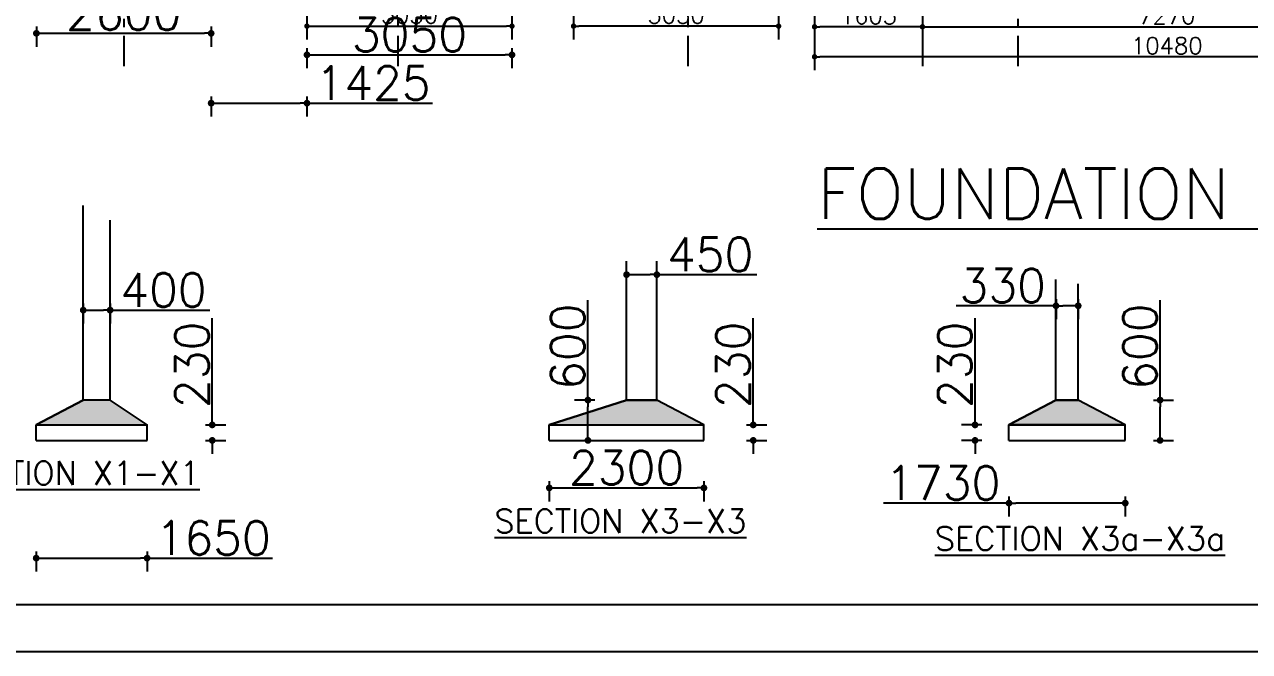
# Model space of a CAD drawing. Extents: x -200722 to 834823, y -494970 to 88783.
# Drawn here: x 235357 to 253580, y -18416 to -9091 of the extents above; entities that cross this region are included whole.
import ezdxf

# ---------------------------------------------------------------- set-up
doc = ezdxf.new("R2010")
doc.units = 0
doc.header["$LTSCALE"] = 100
doc.header["$MEASUREMENT"] = 0
doc.header["$PDMODE"] = 34
doc.linetypes.add('ACAD_ISO04W100', pattern=[30, 24, -3, 0, -3])
doc.linetypes.add('CL', pattern=[3.25, 2.5, -0.25, 0.25, -0.25])
doc.layers.get('0').update_dxf_attribs({"linetype": 'CONTINUOUS'})
doc.layers.get('DEFPOINTS').update_dxf_attribs({"linetype": 'CONTINUOUS'})
doc.layers.add('9_TITLE TEXT', color=7, linetype='CONTINUOUS', lineweight=20)
for name, color, linetype in [('A-Grid', 5, 'ACAD_ISO04W100'), ('BEAM', 4, 'CONTINUOUS'), ('TEXT', 2, 'CONTINUOUS')]:
    doc.layers.add(name, color=color, linetype=linetype)
doc.styles.add('ROMANS', font='romans.shx')
doc.styles.get("Standard").update_dxf_attribs({"font": 'simplex.shx'})
doc.dimstyles.new('01 S.K', dxfattribs={"dimtxt": 230, "dimasz": 100, "dimexe": 200, "dimexo": 100, "dimgap": 50, "dimtad": 1, "dimdec": 0, "dimzin": 0, "dimdsep": 46, "dimtxsty": 'Standard', "dimblk": 'DOT', "dimcen": 0.09, "dimclrd": 4, "dimclre": 4, "dimclrt": 4, "dimadec": 0, "dimazin": 0, "dimtfac": 1, "dimtdec": 0, "dimtofl": 0, "dimtmove": 0, "dimatfit": 3, "dimfxl": 2, "dimtolj": 1, "dimtzin": 0, "dimarcsym": 1})
doc.dimstyles.new('STANDARD$0', dxfattribs={"dimtxt": 2.5, "dimasz": 2.5, "dimexe": 2, "dimexo": 0.7, "dimgap": 0.9, "dimtad": 1, "dimdec": 0, "dimdsep": 46, "dimtxsty": 'ROMANS', "dimcen": 0.09, "dimclrd": 4, "dimclre": 4, "dimclrt": 3, "dimadec": 0, "dimazin": 0, "dimtfac": 1, "dimtdec": 0, "dimtmove": 0, "dimatfit": 3, "dimfxl": 1, "dimtolj": 1, "dimtzin": 0, "dimarcsym": 0})

# ---------------------------------------------------------------- blocks, each defined once
blk = doc.blocks.new('DOT')
at = {"color": 0, "linetype": 'ByBlock'}
blk.add_line((-0.5, 0), (-1, 0), dxfattribs=at)
at = {"color": 0, "linetype": 'ByBlock', "const_width": 0.5}
blk.add_lwpolyline([(-0.25, 0, 1), (0.25, 0, 1)], format="xyb", close=True, dxfattribs=at)
blk = doc.blocks.new('*D419')
at = {"layer": 'BEAM', "color": 0, "lineweight": -2, "transparency": 16777216}
for p, q in [((247110, -8723), (247110, -9325)), ((248715, -8723), (248715, -9325)), ((248635, -9125), (247190, -9125))]:
    blk.add_line(p, q, dxfattribs=at)
at = {"layer": 'DEFPOINTS', "color": 0, "lineweight": -3, "transparency": 16777216}
for p in [(247110, -8603, 7447), (248715, -8603, 7447), (247110, -9125)]:
    blk.add_point(p, dxfattribs=at)
at = {"layer": 'BEAM', "color": 0, "lineweight": -2, "transparency": 16777216, "xscale": 80, "yscale": 80, "zscale": 80, "rotation": 180}
blk.add_blockref('DOT', (247110, -9125), dxfattribs=at)
at = {"layer": 'BEAM', "color": 0, "lineweight": -2, "transparency": 16777216, "xscale": 80, "yscale": 80, "zscale": 80}
blk.add_blockref('DOT', (248715, -9125), dxfattribs=at)
at = {"layer": 'BEAM', "color": 0, "transparency": 16777216, "insert": (247912, -8961), "char_height": 248, "attachment_point": 5}
blk.add_mtext('\\A1;1605', dxfattribs=at)
blk = doc.blocks.new('_DOT')
at = {"color": 0, "linetype": 'ByBlock'}
blk.add_line((-0.5, 0), (-1, 0), dxfattribs=at)
at = {"color": 0, "linetype": 'ByBlock', "const_width": 0.5}
blk.add_lwpolyline([(-0.25, 0, 1), (0.25, 0, 1)], format="xyb", close=True, dxfattribs=at)
blk = doc.blocks.new('*D420')
at = {"layer": 'BEAM', "color": 0, "lineweight": -2, "transparency": 16777216}
for p, q in [((248715, -8723), (248715, -9325)), ((255985, -8723), (255985, -9325)), ((248795, -9125), (255905, -9125))]:
    blk.add_line(p, q, dxfattribs=at)
at = {"layer": 'DEFPOINTS', "color": 0, "lineweight": -3, "transparency": 16777216}
for p in [(248715, -8603, 7447), (255985, -8603, 7447), (255985, -9125)]:
    blk.add_point(p, dxfattribs=at)
at = {"layer": 'BEAM', "color": 0, "lineweight": -2, "transparency": 16777216, "xscale": 80, "yscale": 80, "zscale": 80, "rotation": 180}
blk.add_blockref('DOT', (248715, -9125), dxfattribs=at)
at = {"layer": 'BEAM', "color": 0, "lineweight": -2, "transparency": 16777216, "xscale": 80, "yscale": 80, "zscale": 80}
blk.add_blockref('DOT', (255985, -9125), dxfattribs=at)
at = {"layer": 'BEAM', "color": 0, "transparency": 16777216, "insert": (252350, -8961), "char_height": 248, "attachment_point": 5}
blk.add_mtext('\\A1;7270', dxfattribs=at)
blk = doc.blocks.new('*D422')
at = {"layer": 'BEAM', "color": 0, "lineweight": -2, "transparency": 16777216}
for p, q in [((247110, -8723), (247110, -9771)), ((257590, -8723), (257590, -9771)), ((257510, -9571), (247190, -9571))]:
    blk.add_line(p, q, dxfattribs=at)
at = {"layer": 'DEFPOINTS', "color": 0, "lineweight": -3, "transparency": 16777216}
for p in [(247110, -8603, 7447), (257590, -8603, 7447), (247110, -9571)]:
    blk.add_point(p, dxfattribs=at)
at = {"layer": 'BEAM', "color": 0, "lineweight": -2, "transparency": 16777216, "xscale": 80, "yscale": 80, "zscale": 80, "rotation": 180}
blk.add_blockref('DOT', (247110, -9571), dxfattribs=at)
at = {"layer": 'BEAM', "color": 0, "lineweight": -2, "transparency": 16777216, "xscale": 80, "yscale": 80, "zscale": 80}
blk.add_blockref('DOT', (257590, -9571), dxfattribs=at)
at = {"layer": 'BEAM', "color": 0, "transparency": 16777216, "insert": (252350, -9407), "char_height": 248, "attachment_point": 5}
blk.add_mtext('\\A1;10480', dxfattribs=at)
blk = doc.blocks.new('*D604')
at = {"layer": 'BEAM', "color": 0, "lineweight": -2, "transparency": 16777216}
for p, q in [((239559, -8223), (239559, -9315)), ((242609, -8223), (242609, -9315)), ((239639, -9115), (242529, -9115))]:
    blk.add_line(p, q, dxfattribs=at)
at = {"layer": 'DEFPOINTS', "color": 0, "lineweight": -3, "transparency": 16777216}
for p in [(239559, -8103, 7447), (242609, -8103, 7447), (242609, -9115)]:
    blk.add_point(p, dxfattribs=at)
at = {"layer": 'BEAM', "color": 0, "lineweight": -2, "transparency": 16777216, "xscale": 80, "yscale": 80, "zscale": 80, "rotation": 180}
blk.add_blockref('DOT', (239559, -9115), dxfattribs=at)
at = {"layer": 'BEAM', "color": 0, "lineweight": -2, "transparency": 16777216, "xscale": 80, "yscale": 80, "zscale": 80}
blk.add_blockref('DOT', (242609, -9115), dxfattribs=at)
at = {"layer": 'BEAM', "color": 0, "transparency": 16777216, "insert": (241084, -8951), "char_height": 248, "attachment_point": 5}
blk.add_mtext('\\A1;3050', dxfattribs=at)
blk = doc.blocks.new('*D608')
at = {"layer": 'BEAM', "color": 0, "lineweight": -2, "transparency": 16777216}
for p, q in [((243525, -8223), (243525, -9315)), ((246575, -8223), (246575, -9315)), ((246495, -9115), (243605, -9115))]:
    blk.add_line(p, q, dxfattribs=at)
at = {"layer": 'DEFPOINTS', "color": 0, "lineweight": -3, "transparency": 16777216}
for p in [(243525, -8103, 7447), (246575, -8103, 7447), (243525, -9115)]:
    blk.add_point(p, dxfattribs=at)
at = {"layer": 'BEAM', "color": 0, "lineweight": -2, "transparency": 16777216, "xscale": 80, "yscale": 80, "zscale": 80, "rotation": 180}
blk.add_blockref('DOT', (243525, -9115), dxfattribs=at)
at = {"layer": 'BEAM', "color": 0, "lineweight": -2, "transparency": 16777216, "xscale": 80, "yscale": 80, "zscale": 80}
blk.add_blockref('DOT', (246575, -9115), dxfattribs=at)
at = {"layer": 'BEAM', "color": 0, "transparency": 16777216, "insert": (245050, -8951), "char_height": 248, "attachment_point": 5}
blk.add_mtext('\\A1;3050', dxfattribs=at)
blk = doc.blocks.new('*D2919')
at = {"color": 4, "lineweight": -2, "ltscale": 0.4, "transparency": 16777216}
for p, q in [((238150, -14946), (238150, -13460)), ((238050, -15046), (238350, -15046)), ((238050, -15276), (238350, -15276)), ((238150, -15376), (238150, -15476))]:
    blk.add_line(p, q, dxfattribs=at)
at = {"layer": 'DEFPOINTS', "color": 0, "lineweight": -3, "ltscale": 0.4, "transparency": 16777216}
for p in [(237181, -15046), (238150, -15046), (237181, -15276)]:
    blk.add_point(p, dxfattribs=at)
at = {"color": 4, "lineweight": -2, "ltscale": 0.4, "transparency": 16777216, "xscale": 100, "yscale": 100, "zscale": 100}
for p, rotation in [((238150, -15046), 270), ((238150, -15276), 90)]:
    blk.add_blockref('_DOT', p, dxfattribs=dict(at, rotation=rotation))
at = {"color": 4, "lineweight": -3, "ltscale": 0.4, "transparency": 16777216, "insert": (237850, -14153), "char_height": 500, "attachment_point": 5, "rotation": 90}
blk.add_mtext('\\A1;230', dxfattribs=at)
blk = doc.blocks.new('*D2920')
at = {"color": 4, "lineweight": -2, "ltscale": 0.4, "transparency": 16777216}
for p, q in [((235531, -16927), (235531, -17227)), ((237181, -16927), (237181, -17227)), ((235631, -17027), (237081, -17027)), ((237181, -17027), (239047, -17027))]:
    blk.add_line(p, q, dxfattribs=at)
at = {"layer": 'DEFPOINTS', "color": 0, "lineweight": -3, "ltscale": 0.4, "transparency": 16777216}
for p in [(235531, -15276), (237181, -15276), (237181, -17027)]:
    blk.add_point(p, dxfattribs=at)
at = {"color": 4, "lineweight": -2, "ltscale": 0.4, "transparency": 16777216, "xscale": 100, "yscale": 100, "zscale": 100, "rotation": 180}
blk.add_blockref('_DOT', (235531, -17027), dxfattribs=at)
at = {"color": 4, "lineweight": -2, "ltscale": 0.4, "transparency": 16777216, "xscale": 100, "yscale": 100, "zscale": 100}
blk.add_blockref('_DOT', (237181, -17027), dxfattribs=at)
at = {"color": 4, "lineweight": -3, "ltscale": 0.4, "transparency": 16777216, "insert": (238164, -16727), "char_height": 500, "attachment_point": 5}
blk.add_mtext('\\A1;1650', dxfattribs=at)
blk = doc.blocks.new('*D2921')
at = {"color": 4, "lineweight": -2, "ltscale": 0.4, "transparency": 16777216}
for p, q in [((234505, -14676), (234505, -13190)), ((234605, -14676), (234305, -14676)), ((234505, -15176), (234505, -14776)), ((234605, -15276), (234305, -15276))]:
    blk.add_line(p, q, dxfattribs=at)
at = {"layer": 'DEFPOINTS', "color": 0, "lineweight": -3, "ltscale": 0.4, "transparency": 16777216}
for p in [(234505, -14676), (236231, -14676), (235531, -15276)]:
    blk.add_point(p, dxfattribs=at)
at = {"color": 4, "lineweight": -2, "ltscale": 0.4, "transparency": 16777216, "xscale": 100, "yscale": 100, "zscale": 100}
for p, rotation in [((234505, -14676), 90), ((234505, -15276), 270)]:
    blk.add_blockref('_DOT', p, dxfattribs=dict(at, rotation=rotation))
at = {"color": 4, "lineweight": -3, "ltscale": 0.4, "transparency": 16777216, "insert": (234205, -13883), "char_height": 500, "attachment_point": 5, "rotation": 90}
blk.add_mtext('\\A1;600', dxfattribs=at)
blk = doc.blocks.new('*D2922')
at = {"color": 4, "lineweight": -2, "ltscale": 0.4, "transparency": 16777216}
for p, q in [((236231, -13239), (236231, -13539)), ((236631, -13239), (236631, -13539)), ((236331, -13339), (236531, -13339)), ((236631, -13339), (238116, -13339))]:
    blk.add_line(p, q, dxfattribs=at)
at = {"layer": 'DEFPOINTS', "color": 0, "lineweight": -3, "ltscale": 0.4, "transparency": 16777216}
for p in [(236231, -12750), (236631, -12750), (236631, -13339)]:
    blk.add_point(p, dxfattribs=at)
at = {"color": 4, "lineweight": -2, "ltscale": 0.4, "transparency": 16777216, "xscale": 100, "yscale": 100, "zscale": 100, "rotation": 180}
blk.add_blockref('_DOT', (236231, -13339), dxfattribs=at)
at = {"color": 4, "lineweight": -2, "ltscale": 0.4, "transparency": 16777216, "xscale": 100, "yscale": 100, "zscale": 100}
blk.add_blockref('_DOT', (236631, -13339), dxfattribs=at)
at = {"color": 4, "lineweight": -3, "ltscale": 0.4, "transparency": 16777216, "insert": (237424, -13039), "char_height": 500, "attachment_point": 5}
blk.add_mtext('\\A1;400', dxfattribs=at)
blk = doc.blocks.new('*D2923')
at = {"color": 4, "lineweight": -2, "ltscale": 0.4, "transparency": 16777216}
for p, q in [((243164, -15883), (243164, -16183)), ((243264, -15983), (245364, -15983)), ((245464, -15883), (245464, -16183))]:
    blk.add_line(p, q, dxfattribs=at)
at = {"layer": 'DEFPOINTS', "color": 0, "lineweight": -3, "ltscale": 0.4, "transparency": 16777216}
for p in [(243164, -15276), (245464, -15276), (245464, -15983)]:
    blk.add_point(p, dxfattribs=at)
at = {"color": 4, "lineweight": -2, "ltscale": 0.4, "transparency": 16777216, "xscale": 100, "yscale": 100, "zscale": 100, "rotation": 180}
blk.add_blockref('_DOT', (243164, -15983), dxfattribs=at)
at = {"color": 4, "lineweight": -2, "ltscale": 0.4, "transparency": 16777216, "xscale": 100, "yscale": 100, "zscale": 100}
blk.add_blockref('_DOT', (245464, -15983), dxfattribs=at)
at = {"color": 4, "lineweight": -3, "ltscale": 0.4, "transparency": 16777216, "insert": (244314, -15683), "char_height": 500, "attachment_point": 5}
blk.add_mtext('\\A1;2300', dxfattribs=at)
blk = doc.blocks.new('*D2924')
at = {"color": 4, "lineweight": -2, "ltscale": 0.4, "transparency": 16777216}
for p, q in [((246198, -14946), (246198, -13460)), ((246098, -15046), (246398, -15046)), ((246098, -15276), (246398, -15276)), ((246198, -15376), (246198, -15476))]:
    blk.add_line(p, q, dxfattribs=at)
at = {"layer": 'DEFPOINTS', "color": 0, "lineweight": -3, "ltscale": 0.4, "transparency": 16777216}
for p in [(245464, -15046), (246198, -15046), (245464, -15276)]:
    blk.add_point(p, dxfattribs=at)
at = {"color": 4, "lineweight": -2, "ltscale": 0.4, "transparency": 16777216, "xscale": 100, "yscale": 100, "zscale": 100}
for p, rotation in [((246198, -15046), 270), ((246198, -15276), 90)]:
    blk.add_blockref('_DOT', p, dxfattribs=dict(at, rotation=rotation))
at = {"color": 4, "lineweight": -3, "ltscale": 0.4, "transparency": 16777216, "insert": (245898, -14153), "char_height": 500, "attachment_point": 5, "rotation": 90}
blk.add_mtext('\\A1;230', dxfattribs=at)
blk = doc.blocks.new('*D2925')
at = {"color": 4, "lineweight": -2, "ltscale": 0.4, "transparency": 16777216}
for p, q in [((243739, -14676), (243739, -13190)), ((243839, -14676), (243539, -14676)), ((243739, -15176), (243739, -14776)), ((243639, -15276), (243939, -15276))]:
    blk.add_line(p, q, dxfattribs=at)
at = {"layer": 'DEFPOINTS', "color": 0, "lineweight": -3, "ltscale": 0.4, "transparency": 16777216}
for p in [(243739, -14676), (244314, -14676), (243164, -15276)]:
    blk.add_point(p, dxfattribs=at)
at = {"color": 4, "lineweight": -2, "ltscale": 0.4, "transparency": 16777216, "xscale": 100, "yscale": 100, "zscale": 100}
for p, rotation in [((243739, -14676), 90), ((243739, -15276), 270)]:
    blk.add_blockref('_DOT', p, dxfattribs=dict(at, rotation=rotation))
at = {"color": 4, "lineweight": -3, "ltscale": 0.4, "transparency": 16777216, "insert": (243439, -13883), "char_height": 500, "attachment_point": 5, "rotation": 90}
blk.add_mtext('\\A1;600', dxfattribs=at)
blk = doc.blocks.new('*D2926')
at = {"color": 4, "lineweight": -2, "ltscale": 0.4, "transparency": 16777216}
for p, q in [((244314, -12911), (244314, -12611)), ((244764, -12911), (244764, -12611)), ((244414, -12811), (244664, -12811)), ((244764, -12811), (246250, -12811))]:
    blk.add_line(p, q, dxfattribs=at)
at = {"layer": 'DEFPOINTS', "color": 0, "lineweight": -3, "ltscale": 0.4, "transparency": 16777216}
for p in [(244764, -12811), (244314, -13750), (244764, -13743)]:
    blk.add_point(p, dxfattribs=at)
at = {"color": 4, "lineweight": -2, "ltscale": 0.4, "transparency": 16777216, "xscale": 100, "yscale": 100, "zscale": 100, "rotation": 180}
blk.add_blockref('_DOT', (244314, -12811), dxfattribs=at)
at = {"color": 4, "lineweight": -2, "ltscale": 0.4, "transparency": 16777216, "xscale": 100, "yscale": 100, "zscale": 100}
blk.add_blockref('_DOT', (244764, -12811), dxfattribs=at)
at = {"color": 4, "lineweight": -3, "ltscale": 0.4, "transparency": 16777216, "insert": (245557, -12511), "char_height": 500, "attachment_point": 5}
blk.add_mtext('\\A1;450', dxfattribs=at)
blk = doc.blocks.new('*D2927')
at = {"color": 4, "lineweight": -2, "ltscale": 0.4, "transparency": 16777216}
for p, q in [((249497, -14946), (249497, -13460)), ((249597, -15046), (249297, -15046)), ((249597, -15276), (249297, -15276)), ((249497, -15376), (249497, -15476))]:
    blk.add_line(p, q, dxfattribs=at)
at = {"layer": 'DEFPOINTS', "color": 0, "lineweight": -3, "ltscale": 0.4, "transparency": 16777216}
for p in [(249497, -15046), (250002, -15046), (250002, -15276)]:
    blk.add_point(p, dxfattribs=at)
at = {"color": 4, "lineweight": -2, "ltscale": 0.4, "transparency": 16777216, "xscale": 100, "yscale": 100, "zscale": 100}
for p, rotation in [((249497, -15046), 270), ((249497, -15276), 90)]:
    blk.add_blockref('_DOT', p, dxfattribs=dict(at, rotation=rotation))
at = {"color": 4, "lineweight": -3, "ltscale": 0.4, "transparency": 16777216, "insert": (249197, -14153), "char_height": 500, "attachment_point": 5, "rotation": 90}
blk.add_mtext('\\A1;230', dxfattribs=at)
blk = doc.blocks.new('*D2928')
at = {"color": 4, "lineweight": -2, "ltscale": 0.4, "transparency": 16777216}
for p, q in [((252250, -14676), (252250, -13190)), ((252150, -14676), (252450, -14676)), ((252250, -15176), (252250, -14776)), ((252150, -15276), (252450, -15276))]:
    blk.add_line(p, q, dxfattribs=at)
at = {"layer": 'DEFPOINTS', "color": 0, "lineweight": -3, "ltscale": 0.4, "transparency": 16777216}
for p in [(251032, -14676), (252250, -14676), (251732, -15276)]:
    blk.add_point(p, dxfattribs=at)
at = {"color": 4, "lineweight": -2, "ltscale": 0.4, "transparency": 16777216, "xscale": 100, "yscale": 100, "zscale": 100}
for p, rotation in [((252250, -14676), 90), ((252250, -15276), 270)]:
    blk.add_blockref('_DOT', p, dxfattribs=dict(at, rotation=rotation))
at = {"color": 4, "lineweight": -3, "ltscale": 0.4, "transparency": 16777216, "insert": (251950, -13883), "char_height": 500, "attachment_point": 5, "rotation": 90}
blk.add_mtext('\\A1;600', dxfattribs=at)
blk = doc.blocks.new('*D2929')
at = {"color": 4, "lineweight": -2, "ltscale": 0.4, "transparency": 16777216}
for p, q in [((250002, -16209), (248135, -16209)), ((250002, -16109), (250002, -16409)), ((251632, -16209), (250102, -16209)), ((251732, -16109), (251732, -16409))]:
    blk.add_line(p, q, dxfattribs=at)
at = {"layer": 'DEFPOINTS', "color": 0, "lineweight": -3, "ltscale": 0.4, "transparency": 16777216}
for p in [(250002, -15276), (251732, -15276), (250002, -16209)]:
    blk.add_point(p, dxfattribs=at)
at = {"color": 4, "lineweight": -2, "ltscale": 0.4, "transparency": 16777216, "xscale": 100, "yscale": 100, "zscale": 100, "rotation": 180}
blk.add_blockref('_DOT', (250002, -16209), dxfattribs=at)
at = {"color": 4, "lineweight": -2, "ltscale": 0.4, "transparency": 16777216, "xscale": 100, "yscale": 100, "zscale": 100}
blk.add_blockref('_DOT', (251732, -16209), dxfattribs=at)
at = {"color": 4, "lineweight": -3, "ltscale": 0.4, "transparency": 16777216, "insert": (249018, -15909), "char_height": 500, "attachment_point": 5}
blk.add_mtext('\\A1;1730', dxfattribs=at)
blk = doc.blocks.new('*D2930')
at = {"color": 4, "lineweight": -2, "ltscale": 0.4, "transparency": 16777216}
for p, q in [((250702, -13274), (249216, -13274)), ((250702, -13174), (250702, -13474)), ((250932, -13274), (250802, -13274)), ((251032, -13174), (251032, -13474))]:
    blk.add_line(p, q, dxfattribs=at)
at = {"layer": 'DEFPOINTS', "color": 0, "lineweight": -3, "ltscale": 0.4, "transparency": 16777216}
for p in [(250702, -12948), (251032, -12948), (250702, -13274)]:
    blk.add_point(p, dxfattribs=at)
at = {"color": 4, "lineweight": -2, "ltscale": 0.4, "transparency": 16777216, "xscale": 100, "yscale": 100, "zscale": 100, "rotation": 180}
blk.add_blockref('_DOT', (250702, -13274), dxfattribs=at)
at = {"color": 4, "lineweight": -2, "ltscale": 0.4, "transparency": 16777216, "xscale": 100, "yscale": 100, "zscale": 100}
blk.add_blockref('_DOT', (251032, -13274), dxfattribs=at)
at = {"color": 4, "lineweight": -3, "ltscale": 0.4, "transparency": 16777216, "insert": (249909, -12974), "char_height": 500, "attachment_point": 5}
blk.add_mtext('\\A1;330', dxfattribs=at)
blk = doc.blocks.new('*D2961')
at = {"color": 4, "lineweight": -2, "ltscale": 0.4, "transparency": 16777216}
for p, q in [((235534, -9122), (235534, -9422)), ((235634, -9222), (238034, -9222)), ((238134, -9122), (238134, -9422))]:
    blk.add_line(p, q, dxfattribs=at)
at = {"layer": 'DEFPOINTS', "color": 0, "lineweight": -3, "ltscale": 0.4, "transparency": 16777216}
for p in [(235534, -6458), (238134, -6458), (238134, -9222)]:
    blk.add_point(p, dxfattribs=at)
at = {"color": 4, "lineweight": -2, "ltscale": 0.4, "transparency": 16777216, "xscale": 100, "yscale": 100, "zscale": 100, "rotation": 180}
blk.add_blockref('_DOT', (235534, -9222), dxfattribs=at)
at = {"color": 4, "lineweight": -2, "ltscale": 0.4, "transparency": 16777216, "xscale": 100, "yscale": 100, "zscale": 100}
blk.add_blockref('_DOT', (238134, -9222), dxfattribs=at)
at = {"color": 4, "lineweight": -3, "ltscale": 0.4, "transparency": 16777216, "insert": (236834, -8922), "char_height": 500, "attachment_point": 5}
blk.add_mtext('\\A1;2600', dxfattribs=at)
blk = doc.blocks.new('*D2962')
at = {"color": 4, "lineweight": -2, "ltscale": 0.4, "transparency": 16777216}
for p, q in [((239559, -9442), (239559, -9742)), ((242609, -9442), (242609, -9742)), ((239659, -9542), (242509, -9542))]:
    blk.add_line(p, q, dxfattribs=at)
at = {"layer": 'DEFPOINTS', "color": 0, "lineweight": -3, "ltscale": 0.4, "transparency": 16777216}
for p in [(242609, -5858), (239559, -7178), (242609, -9542)]:
    blk.add_point(p, dxfattribs=at)
at = {"color": 4, "lineweight": -2, "ltscale": 0.4, "transparency": 16777216, "xscale": 100, "yscale": 100, "zscale": 100, "rotation": 180}
blk.add_blockref('_DOT', (239559, -9542), dxfattribs=at)
at = {"color": 4, "lineweight": -2, "ltscale": 0.4, "transparency": 16777216, "xscale": 100, "yscale": 100, "zscale": 100}
blk.add_blockref('_DOT', (242609, -9542), dxfattribs=at)
at = {"color": 4, "lineweight": -3, "ltscale": 0.4, "transparency": 16777216, "insert": (241084, -9242), "char_height": 500, "attachment_point": 5}
blk.add_mtext('\\A1;3050', dxfattribs=at)
blk = doc.blocks.new('*D2977')
at = {"color": 4, "lineweight": -2, "ltscale": 0.4, "transparency": 16777216}
for p, q in [((238134, -10161), (238134, -10461)), ((239559, -10161), (239559, -10461)), ((238234, -10261), (239459, -10261)), ((239559, -10261), (241425, -10261))]:
    blk.add_line(p, q, dxfattribs=at)
at = {"layer": 'DEFPOINTS', "color": 0, "lineweight": -3, "ltscale": 0.4, "transparency": 16777216}
for p in [(238134, -7092), (239559, -7178), (239559, -10261)]:
    blk.add_point(p, dxfattribs=at)
at = {"color": 4, "lineweight": -2, "ltscale": 0.4, "transparency": 16777216, "xscale": 100, "yscale": 100, "zscale": 100, "rotation": 180}
blk.add_blockref('_DOT', (238134, -10261), dxfattribs=at)
at = {"color": 4, "lineweight": -2, "ltscale": 0.4, "transparency": 16777216, "xscale": 100, "yscale": 100, "zscale": 100}
blk.add_blockref('_DOT', (239559, -10261), dxfattribs=at)
at = {"color": 4, "lineweight": -3, "ltscale": 0.4, "transparency": 16777216, "insert": (240542, -9961), "char_height": 500, "attachment_point": 5}
blk.add_mtext('\\A1;1425', dxfattribs=at)

msp = doc.modelspace()

# ---------------------------------------------------------------- hatches: boundary and pattern name
at = {"lineweight": -3, "ltscale": 0.4, "true_color": 0x000000}
h = msp.add_hatch(color=18, dxfattribs=at)
h.dxf.hatch_style = 1
h.paths.add_polyline_path([(235530.8, -15046.1), (236230.8, -14676.1), (236630.8, -14676.1), (237180.8, -15046.1)])
h = msp.add_hatch(color=18, dxfattribs=at)
h.dxf.hatch_style = 1
h.paths.add_polyline_path([(243164.5, -15046.1), (244314.5, -14676.1), (244764.5, -14676.1), (245464.5, -15046.1)])
h = msp.add_hatch(color=18, dxfattribs=at)
h.dxf.hatch_style = 1
h.paths.add_polyline_path([(250001.5, -15046.1), (250701.5, -14676.1), (251031.5, -14676.1), (251731.5, -15046.1)])

# ---------------------------------------------------------------- linework, layer by layer
at = {"color": 5, "lineweight": -3, "ltscale": 0.4}
for p, q in [((236230.8, -14676.1), (236230.8, -11781.4)), ((236630.8, -14676.1), (236630.8, -12002.6)), ((244314.5, -14676.1), (244314.5, -12824.1)), ((244764.5, -14676.1), (244764.5, -12810.8)), ((250701.5, -14676.1), (250701.5, -12882.4)), ((251031.5, -14676.1), (251031.5, -12947.6)), ((235530.8, -15046.1), (236230.8, -14676.1)), ((236630.8, -14676.1), (236230.8, -14676.1)), ((237180.8, -15046.1), (236630.8, -14676.1)), ((243164.5, -15046.1), (244314.5, -14676.1)), ((244314.5, -14676.1), (244764.5, -14676.1)), ((245464.5, -15046.1), (244764.5, -14676.1)), ((250001.5, -15046.1), (250701.5, -14676.1)), ((250701.5, -14676.1), (251031.5, -14676.1)), ((251731.5, -15046.1), (251031.5, -14676.1)), ((235530.8, -15276.1), (235530.8, -15046.1)), ((235530.8, -15046.1), (237180.8, -15046.1)), ((237180.8, -15276.1), (237180.8, -15046.1)), ((243164.5, -15276.1), (243164.5, -15046.1)), ((243164.5, -15046.1), (245464.5, -15046.1)), ((245464.5, -15276.1), (245464.5, -15046.1)), ((251731.5, -15046.1), (250001.5, -15046.1)), ((250001.5, -15276.1), (250001.5, -15046.1)), ((251731.5, -15276.1), (251731.5, -15046.1)), ((235530.8, -15276.1), (237180.8, -15276.1)), ((243164.5, -15276.1), (245464.5, -15276.1)), ((250001.5, -15276.1), (251731.5, -15276.1))]:
    msp.add_line(p, q, dxfattribs=at)
at = {"color": 18, "ltscale": 0.4, "true_color": 0x000000}
msp.add_lwpolyline([(222672.7, 64744.5), (222672.7, -18415.5), (340412.7, -18415.5), (340412.7, 64744.5)], close=True, dxfattribs=at)
at = {"color": 18, "true_color": 0x000000}
msp.add_lwpolyline([(223372.7, -17715.5), (339712.7, -17715.5), (339712.7, 64044.5), (223372.7, 64044.5)], close=True, dxfattribs=at)
at = {"color": 5, "lineweight": -3, "ltscale": 0.4}
for points in [[(235530.8, -15046.1), (237180.8, -15046.1), (236630.8, -14676.1), (236230.8, -14676.1), (235530.8, -15046.1)], [(243164.5, -15046.1), (245464.5, -15046.1), (244764.5, -14676.1), (244314.5, -14676.1), (243164.5, -15046.1)], [(250701.5, -14676.1), (250001.5, -15046.1), (251731.5, -15046.1), (251031.5, -14676.1), (250701.5, -14676.1)]]:
    msp.add_lwpolyline(points, dxfattribs=at)
at = {"layer": '9_TITLE TEXT', "color": 18, "true_color": 0x000000}
msp.add_lwpolyline([(339712.7, 64044.5), (223372.7, 64044.5), (223372.7, -17715.5), (339712.7, -17715.5)], dxfattribs=at)
at = {"layer": 'A-Grid', "color": 8, "linetype": 'CL', "ltscale": 5, "elevation": 7446.6}
for points in [[(236833.6, 62242.9), (236833.6, -9708.8)], [(240908.6, 62242.9), (240908.6, -9708.8)], [(245224.6, 62242.9), (245224.6, -9708.8)], [(248714.6, 62242.9), (248714.6, -9708.8)], [(250134.6, 62242.9), (250134.6, -9708.8)]]:
    msp.add_lwpolyline(points, dxfattribs=at)

# ---------------------------------------------------------------- texts
at = {"layer": 'TEXT', "color": 18, "true_color": 0x000000}
for s, height, p in [('%%UFOUNDATION PLAN', 750, (247149.6, -11980.6)), ('%%USECTION X1-X1', 350, (234215.6, -15935.9)), ('%%USECTION X3-X3', 350, (242347.5, -16650.1)), ('%%USECTION X3a-X3a', 350, (248899.8, -16910.9))]:
    msp.add_text(s, height=height, dxfattribs=at).set_placement(p)

# ---------------------------------------------------------------- dimensions: what is measured, and where the dimension line sits
at = {"color": 5, "lineweight": -3, "ltscale": 0.4}
for base, p1, p2, picture, middle in [((242608.6, -9541.9), (239558.6, -7178.1, 7446.6), (242608.6, -5858.1, 14893.2), '*D2962', (241083.6, -9241.9)), ((238133.6, -9221.6), (235533.6, -6458.1), (238133.6, -6458.1), '*D2961', (236833.6, -8921.6)), ((239558.6, -10261.5), (238133.6, -7091.7, 7446.6), (239558.6, -7178.1), '*D2977', (240542, -9961.5)), ((244764.5, -12810.8), (244314.5, -13750.1), (244764.5, -13743.4), '*D2926', (245557.4, -12510.8)), ((236630.8, -13339.3), (236230.8, -12749.6), (236630.8, -12749.6), '*D2922', (237423.6, -13039.3)), ((250701.5, -13273.7), (251031.5, -12947.6), (250701.5, -12947.6), '*D2930', (249908.7, -12973.7)), ((237180.8, -17027.2), (235530.8, -15276.1), (237180.8, -15276.1), '*D2920', (238164.1, -16727.2)), ((245464.5, -15983), (243164.5, -15276.1), (245464.5, -15276.1), '*D2923', (244314.5, -15683)), ((250001.5, -16209), (251731.5, -15276.1), (250001.5, -15276.1), '*D2929', (249018.2, -15909))]:
    dim = msp.add_linear_dim(base=base, p1=p1, p2=p2, dimstyle='01 S.K', override={"dimtxt": 500, "dimfxl": 100, "dimfxlon": 1}, dxfattribs=at)
    dim.commit()
    dim.dimension.update_dxf_attribs({"geometry": picture, "text_midpoint": middle})
for base, p1, p2, picture, middle in [((234504.8, -14676.1), (235530.8, -15276.1), (236230.8, -14676.1), '*D2921', (234204.8, -13883.2)), ((243739.5, -14676.1), (243164.5, -15276.1), (244314.5, -14676.1), '*D2925', (243439.5, -13883.2)), ((252250, -14676.1), (251731.5, -15276.1), (251031.5, -14676.1), '*D2928', (251950, -13883.2)), ((238149.6, -15046.1), (237180.8, -15276.1), (237180.8, -15046.1), '*D2919', (237849.6, -14153.2)), ((246197.6, -15046.1), (245464.5, -15276.1), (245464.5, -15046.1), '*D2924', (245897.6, -14153.2)), ((249497.3, -15046.1), (250001.5, -15276.1), (250001.5, -15046.1), '*D2927', (249197.3, -14153.2))]:
    dim = msp.add_linear_dim(base=base, p1=p1, p2=p2, angle=90, dimstyle='01 S.K', override={"dimtxt": 500, "dimfxl": 100, "dimfxlon": 1}, dxfattribs=at)
    dim.commit()
    dim.dimension.update_dxf_attribs({"geometry": picture, "text_midpoint": middle})
at = {"layer": 'BEAM', "color": 18, "true_color": 0x000000}
for base, p1, p2, picture, middle in [((242608.6, -9115.4), (239558.6, -8103.1, 7446.6), (242608.6, -8103.1, 7446.6), '*D604', (241083.6, -8951.4)), ((243524.6, -9115.4), (246574.6, -8103.1, 7446.6), (243524.6, -8103.1, 7446.6), '*D608', (245049.6, -8951.4)), ((247109.6, -9125.2), (248714.6, -8603.1, 7446.6), (247109.6, -8603.1, 7446.6), '*D419', (247912.1, -8961.2)), ((247109.6, -9571.5), (257589.6, -8603.1, 7446.6), (247109.6, -8603.1, 7446.6), '*D422', (252349.6, -9407.5)), ((255984.6, -9125.2), (248714.6, -8603.1, 7446.6), (255984.6, -8603.1, 7446.6), '*D420', (252349.6, -8961.2))]:
    dim = msp.add_linear_dim(base=base, p1=p1, p2=p2, dimstyle='STANDARD$0', override={"dimscale": 8, "dimtxt": 31, "dimasz": 10, "dimexe": 25, "dimexo": 15, "dimgap": 5, "dimzin": 3, "dimtxsty": 'Standard', "dimblk": 'DOT', "dimcen": 3, "dimdle": 1, "dimclrd": 0, "dimclre": 0, "dimclrt": 0, "dimtmove": 2, "dimldrblk": 'DOT', "dimtzin": 3}, dxfattribs=at)
    dim.commit()
    dim.dimension.update_dxf_attribs({"geometry": picture, "text_midpoint": middle})

doc.saveas('drawing.dxf')
